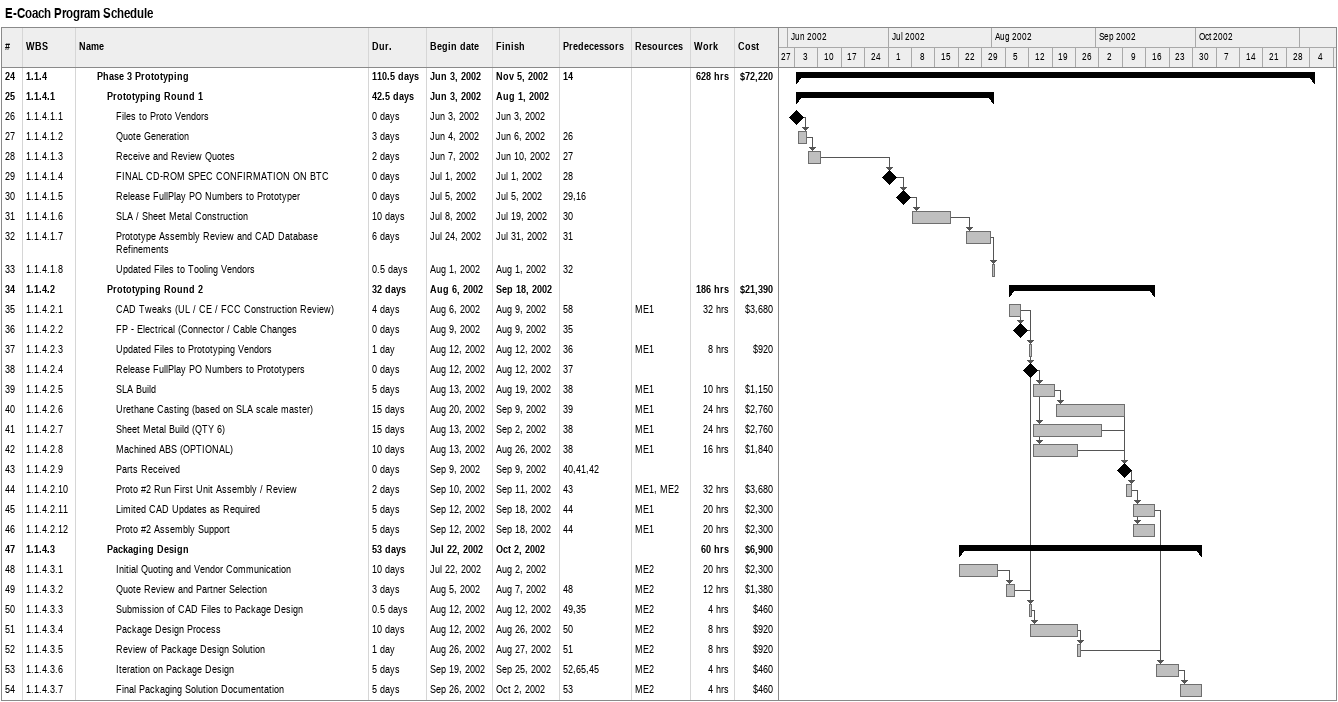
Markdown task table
E-Coach Program Schedule

| ID | WBS | Task | Duration | Start | Finish | Predecessors | Resources | Work (h) | Cost ($) |
|---|---|---|---|---|---|---|---|---|---|
| 24 | 1.1.4 | **Phase 3 Prototyping** | 110.5d | 2002-06-03 | 2002-11-05 | 14 |  | 628 | 72220 |
| 25 | 1.1.4.1 | **Prototyping Round 1** | 42.5d | 2002-06-03 | 2002-08-01 |  |  |  |  |
| 26 | 1.1.4.1.1 | Files to Proto Vendors | 0d | 2002-06-03 | 2002-06-03 |  |  |  |  |
| 27 | 1.1.4.1.2 | Quote Generation | 3d | 2002-06-04 | 2002-06-06 | 26 |  |  |  |
| 28 | 1.1.4.1.3 | Receive and Review Quotes | 2d | 2002-06-07 | 2002-06-10 | 27 |  |  |  |
| 29 | 1.1.4.1.4 | FINAL CD-ROM SPEC CONFIRMATION ON BTC | 0d | 2002-07-01 | 2002-07-01 | 28 |  |  |  |
| 30 | 1.1.4.1.5 | Release FullPlay PO Numbers to Prototyper | 0d | 2002-07-05 | 2002-07-05 | 29, 16 |  |  |  |
| 31 | 1.1.4.1.6 | SLA / Sheet Metal Construction | 10d | 2002-07-08 | 2002-07-19 | 30 |  |  |  |
| 32 | 1.1.4.1.7 | Prototype Assembly Review and CAD Database Refinements | 6d | 2002-07-24 | 2002-07-31 | 31 |  |  |  |
| 33 | 1.1.4.1.8 | Updated Files to Tooling Vendors | 0.5d | 2002-08-01 | 2002-08-01 | 32 |  |  |  |
| 34 | 1.1.4.2 | **Prototyping Round 2** | 32d | 2002-08-06 | 2002-09-18 |  |  | 186 | 21390 |
| 35 | 1.1.4.2.1 | CAD Tweaks (UL / CE / FCC Construction Review) | 4d | 2002-08-06 | 2002-08-09 | 58 | ME1 | 32 | 3680 |
| 36 | 1.1.4.2.2 | FP - Electrical (Connector / Cable Changes | 0d | 2002-08-09 | 2002-08-09 | 35 |  |  |  |
| 37 | 1.1.4.2.3 | Updated Files to Prototyping Vendors | 1d | 2002-08-12 | 2002-08-12 | 36 | ME1 | 8 | 920 |
| 38 | 1.1.4.2.4 | Release FullPlay PO Numbers to Prototypers | 0d | 2002-08-12 | 2002-08-12 | 37 |  |  |  |
| 39 | 1.1.4.2.5 | SLA Build | 5d | 2002-08-13 | 2002-08-19 | 38 | ME1 | 10 | 1150 |
| 40 | 1.1.4.2.6 | Urethane Casting (based on SLA scale master) | 15d | 2002-08-20 | 2002-09-09 | 39 | ME1 | 24 | 2760 |
| 41 | 1.1.4.2.7 | Sheet Metal Build (QTY 6) | 15d | 2002-08-13 | 2002-09-02 | 38 | ME1 | 24 | 2760 |
| 42 | 1.1.4.2.8 | Machined ABS (OPTIONAL) | 10d | 2002-08-13 | 2002-08-26 | 38 | ME1 | 16 | 1840 |
| 43 | 1.1.4.2.9 | Parts Received | 0d | 2002-09-09 | 2002-09-09 | 40, 41, 42 |  |  |  |
| 44 | 1.1.4.2.10 | Proto #2 Run First Unit Assembly / Review | 2d | 2002-09-10 | 2002-09-11 | 43 | ME1, ME2 | 32 | 3680 |
| 45 | 1.1.4.2.11 | Limited CAD Updates as Required | 5d | 2002-09-12 | 2002-09-18 | 44 | ME1 | 20 | 2300 |
| 46 | 1.1.4.2.12 | Proto #2 Assembly Support | 5d | 2002-09-12 | 2002-09-18 | 44 | ME1 | 20 | 2300 |
| 47 | 1.1.4.3 | **Packaging Design** | 53d | 2002-07-22 | 2002-10-02 |  |  | 60 | 6900 |
| 48 | 1.1.4.3.1 | Initial Quoting and Vendor Communication | 10d | 2002-07-22 | 2002-08-02 |  | ME2 | 20 | 2300 |
| 49 | 1.1.4.3.2 | Quote Review and Partner Selection | 3d | 2002-08-05 | 2002-08-07 | 48 | ME2 | 12 | 1380 |
| 50 | 1.1.4.3.3 | Submission of CAD Files to Package Design | 0.5d | 2002-08-12 | 2002-08-12 | 49, 35 | ME2 | 4 | 460 |
| 51 | 1.1.4.3.4 | Package Design Process | 10d | 2002-08-12 | 2002-08-26 | 50 | ME2 | 8 | 920 |
| 52 | 1.1.4.3.5 | Review of Package Design Solution | 1d | 2002-08-26 | 2002-08-27 | 51 | ME2 | 8 | 920 |
| 53 | 1.1.4.3.6 | Iteration on Package Design | 5d | 2002-09-19 | 2002-09-25 | 52, 65, 45 | ME2 | 4 | 460 |
| 54 | 1.1.4.3.7 | Final Packaging Solution Documentation | 5d | 2002-09-26 | 2002-10-02 | 53 | ME2 | 4 | 460 |
